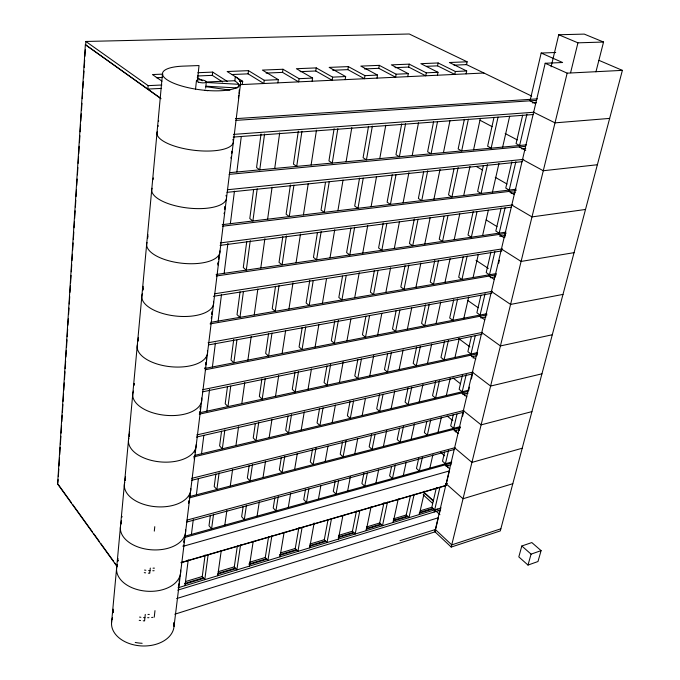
<?xml version="1.0" encoding="UTF-8"?>
<svg xmlns="http://www.w3.org/2000/svg" width="680" height="680" viewBox="0 0 680 680"><rect width="100%" height="100%" fill="white"/><g stroke="black" fill="none" stroke-linecap="round" stroke-linejoin="round"><path stroke-width="1.02" d="M117.138 566.635L57.613 484.007L85.357 44.667L160.65 98.226M58.148 479.621L57.613 484.007M58.344 476.535L58.811 469.123M59.016 465.953L59.534 457.742M59.729 454.623L60.188 447.329M60.392 444.202L60.885 436.313M61.09 433.135L61.557 425.731M61.821 421.591L62.228 415.14M62.416 412.123L62.9 404.558M63.096 401.378L63.572 393.907M63.801 390.277L64.269 382.916M64.507 379.151L64.974 371.748M65.169 368.569L65.645 361.156M65.909 356.966L66.326 350.361M66.513 347.395L66.989 339.83M67.192 336.668L67.66 329.298M67.915 325.168L68.323 318.818M68.587 314.585L69.003 308.057M69.258 304.002L69.725 296.591M69.997 292.357L70.406 285.88M70.601 282.829L71.069 275.417M71.298 271.787L71.748 264.571M72.003 260.601L72.403 254.252M72.666 250.147L73.117 242.93M73.347 239.428L73.814 232.016M74.078 227.783L74.477 221.433M74.672 218.407L75.148 210.851M75.395 207L75.82 200.269M76.049 196.622L76.491 189.593M76.755 185.444L77.163 179.027M77.427 174.862L77.894 167.526M78.157 163.336L78.566 156.868M78.769 153.689L79.237 146.285M79.458 142.69L79.909 135.694M80.155 131.784L80.572 125.111M80.818 121.227L81.285 113.832M81.515 110.287L81.957 103.275M82.246 98.651L82.654 92.293M82.909 88.196L83.317 81.71M83.564 77.792L83.989 71.128M84.227 67.388L84.685 60.103M84.923 56.304L85.349 49.7M85.603 45.577L85.867 41.463L409.267 34L467.135 61.795L466.548 64.617L454.036 65.153M85.867 41.463L148.121 85.638L147.823 89.063L161.577 88.409M111.545 622.761L162.486 73.772M129.319 434.971L129.582 432.14M138.108 340.442L138.388 337.374M147.696 237.184L147.934 234.685M113.194 610.342L112.973 612.731A31.152 21.174 2.9 0 1 113.177 609.161M121.388 522.274L121.227 524.016A32.427 19.975 4.1 0 1 121.406 520.65M125.298 480.225L125.469 478.406A33.09 19.287 4.6 0 1 125.434 476.773M129.531 434.664L129.362 436.552A33.694 18.623 5 0 1 129.514 433.415M142.995 289.969L143.14 288.371A35.845 15.963 6.1 0 1 143.131 286.339M195.543 89.122L196.435 80.741M197.481 80.197L199.036 65.552L182.571 66.156A39.346 11.415 7.4 0 0 167.263 79.917A39.346 11.415 7.4 0 0 220.014 90.772A39.346 11.415 7.4 0 0 236.071 77.163L235.323 76.687L234.821 80.835M145.273 614.397L144.577 620.891A31.339 21.012 3.1 0 1 143.225 620.806M150.297 568.089L149.736 573.24A32.02 20.383 3.7 0 1 148.359 573.146M154.3 531.123L154.776 526.668M205.641 88.145L206.329 81.872M222.581 81.948L212.321 75.353L212.687 72.105L197.888 72.709M154.249 617.159L154.981 610.649M238.365 87.074L238.705 84.303A38.896 11.399 7.3 0 0 234.608 80.733L205.453 82.016M178.534 587.027L178.933 583.78A31.611 20.757 3.3 0 1 178.534 585.497M179.146 582.106L179.444 579.666M183.965 542.657L184.382 539.24A32.24 20.162 3.9 0 1 184.008 541.781M189.414 498.1L189.635 496.323A32.886 19.499 4.4 0 0 189.788 494.7M194.531 456.314L194.31 458.159A33.447 18.895 4.8 0 1 194.148 458.94M200.311 409.113L200.549 407.192A34.195 18.046 5.3 0 0 200.643 406.436M205.725 364.897L205.964 362.907M211.981 313.795L212.237 311.712M217.949 265.038L218.246 262.599M225.088 206.652L224.782 209.202A37.102 14.187 6.7 0 0 224.714 206.814M231.821 151.674L231.608 153.451A37.927 12.946 7 0 0 231.506 151.257M238.4 97.954L238.739 95.183M238.96 93.322L239.19 91.468A38.845 11.492 7.3 0 0 239.19 90.015M174.004 626.501L240.584 83.198M242.284 84.558L242.692 81.285L227.128 71.519L248.489 70.652L264.265 80.291L278.307 79.645L277.865 82.858M264.265 80.291L263.84 83.521L248.098 73.848L248.489 70.652M184.994 585.675L188.249 559.742M191.42 534.412L193.273 519.664M196.384 494.81L198.432 478.465M201.526 453.756L203.847 435.276M206.864 411.171L209.584 389.478M212.406 366.971L215.407 343.017M218.161 321.062L221.459 294.772M224.145 273.334L227.902 243.329M230.367 223.686L234.439 191.165M236.844 171.989L241.264 136.697M208.089 554.965L204.773 579.674L202.257 576.512L205.122 554.931M210.392 515.287L209.006 525.725L211.599 528.802L213.562 514.165M215.874 473.969L214.208 486.506L216.869 489.515L219.113 472.77M221.552 431.205L219.606 445.876L222.326 448.808L224.868 429.904M227.502 386.393L225.199 403.758L227.987 406.606L230.732 386.129M233.733 339.473L231.004 360.06L233.861 362.805L236.912 340.119M240.057 291.839L237.023 314.687L239.963 317.339L243.457 291.312M246.772 241.315L243.287 267.554L246.304 270.096L250.257 240.626M253.64 189.584L249.79 218.552L252.892 220.966L257.21 188.81M261.026 133.977L256.564 167.56L259.751 169.847L264.554 134.054M282.99 69.258L299.081 78.684L298.622 81.864L282.557 72.386L282.99 69.258L262.403 70.091L278.307 79.645M217.736 575.739L221.263 550.537M224.816 525.121L226.856 510.569M230.282 486.047L232.611 469.396M235.943 445.57L238.578 426.776M241.816 403.614L244.749 382.627M247.902 360.085L251.2 336.515M254.226 314.908L257.839 289.051M260.788 267.979L264.885 238.714M267.614 219.19L272.085 187.263M274.72 168.444L279.684 132.923M240.567 544.927L236.852 569.933L234.285 566.856L237.346 546.048M243.168 506.413L241.655 516.707L244.307 519.698L246.449 505.265M249.16 465.647L247.341 478.006L250.061 480.938L252.509 464.423M255.357 423.478L253.232 437.945L256.012 440.802L258.774 422.17M261.927 378.794L259.335 396.431L262.183 399.202L265.268 378.411M268.575 333.565L265.659 353.396L268.583 356.074L271.991 333.064M275.519 286.272L272.221 308.745L275.221 311.321L279.012 285.727M282.82 236.598L279.029 262.387L282.115 264.86L286.407 235.9M290.402 185.002L286.11 214.225L289.272 216.58L293.93 185.19M298.308 131.197L293.462 164.152L296.718 166.379L301.928 131.257M312.137 81.218L312.604 78.064L296.395 68.714L316.251 67.906L332.622 77.146L345.661 76.542L345.159 79.636M332.622 77.146L332.137 80.266L315.784 70.984L316.251 67.906M249.39 566.125L253.224 541.246M257.082 516.145L259.293 501.789M263.015 477.589L265.54 461.167M269.152 437.673L272.008 419.144M275.519 396.321L278.698 375.649M282.115 353.447L285.634 330.582M288.957 308.983L292.986 282.803M296.055 262.82L300.483 234.056M303.433 214.871L308.227 183.71M311.108 165.028L316.464 130.178M271.889 535.814L267.886 560.515L265.268 557.515L268.566 536.962M274.856 497.828L273.224 507.986L275.918 510.91L278.231 496.655M281.308 457.606L279.352 469.804L282.115 472.651L284.758 456.365M287.988 416.024L285.694 430.287L288.532 433.067L291.507 414.698M295.052 371.986L292.264 389.368L295.171 392.062L298.486 371.577M302.209 327.445L299.072 346.97L302.048 349.579L305.719 326.927M309.782 280.253L306.127 303.008L309.188 305.524L313.216 280.644M317.466 232.373L313.446 257.405L316.591 259.82L321.164 231.582M325.49 182.385L321.045 210.069L324.275 212.364L329.273 181.526M334.109 128.707L328.942 160.88L332.265 163.047L337.824 128.707M348.33 66.606L364.964 75.65L364.446 78.718L347.846 69.632L348.33 66.606L329.179 67.388L345.661 76.542M280.015 556.835L284.129 532.253M288.277 507.467L290.649 493.298M294.635 469.421L297.271 453.704M301.223 430.041L304.274 411.782M308.04 389.274L311.449 368.917M315.103 347.046L318.869 324.53M322.43 303.272L326.561 278.545M330.021 257.856L334.713 229.806M337.909 210.715L343.026 180.098M346.094 161.755L351.798 127.661M302.115 527.417L297.925 551.395L295.256 548.471L298.877 527.654M305.55 489.166L303.748 499.554L306.493 502.401L308.865 488.877M312.451 449.421L310.293 461.864L313.106 464.644L316.013 448.018M319.583 408.357L317.058 422.883L319.94 425.595L323.034 407.923M326.952 365.908L324.062 382.543L327.012 385.169L330.659 364.335M334.755 320.943L331.313 340.765L334.339 343.315L338.368 320.305M342.533 276.106L338.827 297.483L341.929 299.94L346.222 275.451M350.888 227.987L346.613 252.611L349.8 254.966L354.662 227.197M359.55 178.1L354.697 206.057L357.969 208.301L363.239 178.194M368.534 126.327L363.086 157.726L366.452 159.843L372.351 126.123M377.009 78.123L377.536 75.072L360.817 66.105L379.304 65.356L396.159 74.213L408.298 73.661L407.745 76.653M396.159 74.213L395.615 77.231L378.786 68.323L379.304 65.356M309.663 547.833L314.151 522.937M318.444 499.077L320.866 485.622M325.21 461.516L328.006 446.012M332.205 422.671L335.376 405.101M339.447 382.483L343.179 361.769M346.945 340.867L350.872 319.048M354.705 297.764L359.219 272.688M362.754 253.071L367.719 225.488M371.101 206.712L376.49 176.817M379.772 158.593L385.773 125.256M409.216 64.141L426.275 72.828L425.705 75.794L408.68 67.065L409.216 64.141L391.357 64.864L408.298 73.661M331.449 518.883L327.003 542.572L324.3 539.716L327.938 520.183M335.197 481.142L333.293 491.394L336.082 494.173L338.589 480.819M342.499 441.906L340.221 454.189L343.069 456.9L346.146 440.495M350.038 401.404L347.378 415.726L350.302 418.37L353.566 400.945M357.825 359.558L354.781 375.947L357.774 378.513L361.437 359.006M365.882 316.285L362.44 334.781L365.508 337.263L369.572 315.639M374.408 270.47L370.37 292.153L373.524 294.55L377.986 270.75M383.231 223.057L378.59 247.987L381.828 250.282L386.903 223.21M392.224 174.718L387.115 202.198L390.439 204.382L395.99 174.794M401.693 123.845L395.955 154.691L399.373 156.757L405.56 123.769M338.376 539.112L342.916 515.542M347.65 490.96L350.404 476.646M354.781 453.875L357.731 438.575M362.159 415.548L365.491 398.216M369.784 375.912L373.719 355.504M377.68 334.909L381.82 313.403M385.849 292.442L390.6 267.767M394.315 248.455L399.491 221.561M403.096 202.861L408.909 172.626M412.199 155.558L418.498 122.799M438.124 62.968L455.362 71.493L454.775 74.409L437.563 65.841L438.124 62.968L420.861 63.665L437.996 72.292L437.418 75.234M359.848 510.62L355.181 534.021L352.435 531.233L356.464 510.918M363.902 473.373L361.896 483.497L364.726 486.208L367.353 473.025M371.577 434.639L369.172 446.76L372.07 449.412L375.096 434.231M379.491 394.68L376.695 408.808L379.661 411.392L383.087 394.196M387.668 353.413L384.472 369.58L387.506 372.079L391.34 352.852M396.117 310.777L392.504 329.001L395.624 331.423L399.874 310.114M405.059 265.659L400.826 287.011L404.022 289.349L408.901 264.894M414.307 218.994L409.445 243.525L412.717 245.769L418.038 219.13M423.674 171.708L418.37 198.475L421.736 200.608L427.712 170.68M433.594 121.652L427.626 151.768L431.086 153.782L437.529 121.516M366.205 530.672L371.084 506.77M375.921 483.089L378.607 469.973M383.409 446.479L386.699 430.372M391.136 408.654L394.749 390.975M399.118 369.572L403.155 349.809M407.379 329.146L411.706 307.964M415.93 287.317L420.894 263.015M424.779 244.001L430.185 217.532M433.942 199.138L440.019 169.413M443.445 152.626L449.99 120.581M466.098 73.865L466.692 70.966L449.387 62.509L467.135 61.795M387.498 502.002L382.491 525.725L379.712 523.005L384.038 502.401M391.561 466.514L389.606 475.847L392.462 478.49L395.318 464.984M399.594 428.213L397.214 439.569L400.137 442.153L403.418 426.64M408.094 387.694L405.067 402.109L408.068 404.634L411.774 387.09M416.636 346.953L413.185 363.418L416.253 365.857L420.393 346.273M425.459 304.878L421.575 323.408L424.719 325.779L429.301 304.104M434.8 260.355L430.253 282.038L433.483 284.317L438.506 260.525M444.014 216.418L439.229 239.224L442.544 241.408L448.026 215.432M454.053 168.555L448.528 194.888L451.928 196.97L458.15 167.535M464.372 119.348L458.159 148.945L461.66 150.918L468.358 119.204M393.176 522.486L398.276 498.865M403.317 475.473L406.215 462.035M411.12 439.314L414.451 423.887M419.177 401.99L422.934 384.54M427.49 363.426L431.698 343.952M436.092 323.57L440.742 302.03M444.983 282.353L450.083 258.706M454.189 239.708L459.756 213.894M463.709 195.551L469.982 166.481M473.577 149.804L480.377 118.303M414.188 494.241L408.969 517.692L406.173 515.032L410.44 495.686M418.727 458.184L416.457 468.427L419.348 471.01L422.314 457.674M426.853 421.396L424.371 432.599L427.329 435.124L430.738 419.815M435.685 381.403L432.539 395.632L435.565 398.089L439.416 380.783M444.558 341.216L440.971 357.45L444.074 359.839L448.375 340.519M453.721 299.736L449.684 318.002L452.863 320.314L457.614 298.962M463.182 256.896L458.694 277.236L461.95 279.463L467.16 256.02M473.187 211.59L468.002 235.059L471.35 237.192L477.037 211.633M483.31 165.784L477.64 191.42L481.075 193.452L487.475 164.67M494.012 117.325L487.628 146.226L491.156 148.155L498.058 117.113M419.339 514.539L424.635 491.198M429.87 468.087L432.879 454.818M437.971 432.378L441.422 417.146M446.327 395.53L450.228 378.318M454.954 357.484L459.306 338.274M463.862 318.18L468.681 296.947M473.076 277.559L478.354 254.26M482.596 235.552L488.359 210.145M492.456 192.083L498.942 163.489M502.664 147.076L509.651 116.246M420.35 510.756L431.834 507.288L436.381 487.662M444.61 452.132L442.502 461.236L445.417 463.76M453.262 414.783L450.695 425.85L453.679 428.315M462.4 375.309L459.153 389.351L462.204 391.756M471.35 336.668L467.874 351.679L471.01 354.008M480.956 295.197L476.884 312.774L480.097 315.036M490.986 251.898L486.2 272.587L489.481 274.762M501.168 207.927L495.822 231.038L499.188 233.129M511.844 161.831L505.767 188.071L509.235 190.06M522.656 115.175L516.069 143.599L519.622 145.486M434.171 512.014L439.9 487.415M448.494 450.585L445.162 464.865L449.905 468.979M456.977 414.205L453.415 429.462L458.269 433.475M466.208 374.587L461.933 392.929L466.905 396.848M475.26 335.758L470.721 355.224L475.821 359.031M485.095 293.599L479.8 316.293L484.789 319.804M494.87 251.668L489.183 276.063L494.292 279.454M505.087 207.842L498.882 234.473L504.127 237.728M515.84 161.738L508.912 191.454L514.292 194.556M526.932 114.138L519.29 146.922L525.742 150.365M555.73 52.496L541.178 53.04L530.043 100.819L535.721 103.59M447.5 467.662L447.975 465.63M455.846 432.072L456.254 430.329M464.372 395.709L464.788 393.916M473.169 358.181L473.603 356.328M541.178 53.04L562.606 62.509L545.182 63.274L434.851 531.692L451.214 547.06L500.285 530.935L622.387 70.371L599.029 60.384M459.204 430.635L459.935 427.533M462.613 416.16L463.344 413.066M468.707 390.328L469.455 387.149M471.393 378.955L472.362 374.825M498.661 263.304L499.383 260.21M504.772 237.362L505.504 234.26M551.115 66.776L558.739 34.757L584.248 34.102L603.551 42.032L595.943 71.825M451.214 547.06L567.163 73.151L622.387 70.371M570.596 72.709L577.949 42.831L603.551 42.032M521.823 545.989L518.814 556.886L527.994 565.071L537.982 561.527L541.093 550.63L531.819 542.563L521.823 545.989L531.08 554.132L541.093 550.63M527.994 565.071L531.08 554.132M500.846 528.81L451.75 544.884L435.362 529.533L399.993 540.685M174.803 614.218L435.013 531.854L438.337 517.752L176.698 598.553M178.024 587.792L441.167 507.917M177.744 590.146L440.674 510.034M185.478 581.57L202.257 576.512M218.212 571.702L234.285 566.856M249.722 562.198L265.268 557.515M280.364 552.959L295.256 548.471M309.876 544.068L324.3 539.716M338.623 535.398L352.435 531.233M366.503 526.991L379.712 523.005M393.354 518.891L406.173 515.032M512.796 483.71L463.037 498.746L446.131 483.794M184.535 583.491L203.303 577.821M218.263 573.291L235.348 568.131M248.846 564.043L266.356 558.756M279.463 554.787L296.361 549.678M310.021 545.547L325.423 540.898M338.759 536.86L353.575 532.38M366.503 528.471L380.859 524.135M393.516 520.302L407.328 516.129M419.602 512.414L433.007 508.368M184.96 584.043L203.728 578.357M217.685 574.133L235.79 568.659M249.288 564.57L266.806 559.266M279.922 555.296L296.82 550.179M309.519 546.337L325.881 541.382M338.24 537.642L354.042 532.856M366.019 529.236L381.335 524.594M393.006 521.067L407.804 516.587M419.135 513.162L433.491 508.81M181.203 562.479L446.071 485.384M181.033 562.76L445.91 485.631L449.369 470.934L183.022 546.329M445.451 483.99L447.491 483.404M522.206 448.239L471.929 462.4L454.614 447.788M184.577 536.316L451.809 461.983M184.841 537.438L451.29 463.156M445.935 466.2L451.163 464.738M186.737 522.053L454.648 449.412M186.975 520.098L455.056 447.669M531.913 411.621L481.117 424.864L463.369 410.618M189.219 496.663L460.147 426.649M189.244 497.896L460.428 427.644M454.197 430.865L459.476 429.497M191.539 480.352L463.454 412.284M191.785 478.329L463.879 410.49M462.731 394.409L468.044 393.133M194.471 455.438L468.741 390.201M193.656 456.926L468.002 391.484M541.935 373.822L490.612 386.061L472.413 372.215M196.427 437.07L472.591 373.932M196.681 434.962L473.025 372.07M471.716 356.745L476.892 355.615L477.606 352.58L199.691 412.726M199.274 414.162L476.858 353.898M552.288 334.764L500.429 345.933L481.763 332.52M202.546 391.85L482.035 334.296M202.81 389.657L482.486 332.375M480.624 317.925L486.03 316.872M204.629 368.483L486.769 313.743M205.088 369.793L487.033 314.882M562.989 294.398L510.587 304.419L491.427 291.474M208.887 344.853L491.793 293.31M208.114 342.762L492.252 291.329M210.06 323.901L496.485 274.805M490.246 277.746L495.465 276.845M210.817 322.311L496.23 273.606M574.056 252.654L521.101 261.435L501.432 249.007M214.582 293.786L502.41 248.854M213.367 296.301L501.883 250.911M499.723 236.292L505.223 235.475M216.112 274.507L506.005 232.126M216.291 276.003L506.048 233.418M585.505 209.465L531.998 216.903L511.793 205.037M220.065 245.386L511.317 207.162M220.362 242.913L512.865 204.893M511.088 193.205L515.304 192.686M222.199 224.672L516.12 189.227M222.581 226.21L516.154 190.57M597.363 164.738L543.286 170.739L522.52 159.477M227.018 192.338L522.172 161.67M227.332 189.762L523.744 159.35M521.526 148.818L525.742 148.41M229.559 172.678L526.592 144.831M229.109 174.377L525.572 146.336M609.645 118.405L555.008 122.859L533.647 112.259M233.198 137.088L533.417 114.52M233.52 134.394L533.953 112.234M532.321 102.859L536.554 102.57M235.9 120.369L536.384 100.394M235.518 118.66L537.429 98.864M240.201 84.651L483.922 73.015M148.121 85.638L161.891 85M239.564 81.43L242.692 81.285M299.081 78.684L312.604 78.064M364.964 75.65L377.536 75.072M426.275 72.828L437.996 72.292M455.362 71.493L466.692 70.966M156.315 77.724L162.596 77.452M197.54 75.981L212.321 75.353M231.829 74.528L248.098 73.848M266.101 73.083L282.557 72.386M300.126 71.647L315.784 70.984M332.732 70.269L347.846 69.632M364.421 68.935L378.786 68.323M395.029 67.643L408.68 67.065M426.402 66.317L437.563 65.841M162.911 74.128L152.422 74.553L161.976 81.158M206.074 86.224L237.209 87.941M205.445 82.433L238.705 84.303M206.066 86.683L229.874 90.126M204.62 90.261L207.723 90.703M558.739 34.757L577.949 42.831M545.182 63.274L567.163 73.151M465.953 64.328L531.709 96.101M480.046 120.275L492.15 126.658M505.18 133.535L517.284 139.927M476.204 166.421L482.554 170.051M495.252 177.31L507.05 184.042M486.192 219.954L496.995 226.593M212.687 72.105L227.248 81.404M476.008 260.329L488.317 268.413M197.243 77.444L202.308 80.767M467.891 300.551L478.185 307.743M85.357 44.667L161.007 98.728M458.838 338.7L469.931 346.902M452.897 377.842L460.402 383.699M447.108 415.964L452.812 420.639M440.657 452.404L444.644 455.821M424.005 492.277L433.364 500.812M424.005 492.524L433.423 501.1M423.181 494.776L432.505 503.31M437.189 509.125L440.19 511.87M431.834 507.288L439.909 514.709M58.497 484.806L71.519 502.877M72.76 504.594L92.599 532.134M93.84 533.851L99.424 541.603M100.666 543.32L113.688 561.391M114.928 563.108L117.41 566.55M173.808 622.463A31.289 21.53 2.7 0 1 143.131 645.991A31.289 21.53 2.7 0 1 111.69 621.409M111.962 620.075A31.289 21.53 2.7 0 1 112.344 618.758M180.566 570.129A32.079 20.825 3.5 0 1 146.064 591.158A32.079 20.825 3.5 0 1 117.376 564.655M152.949 617.346A31.382 20.97 3.1 0 1 151.631 617.491M148.963 617.669A31.382 20.97 3.1 0 1 147.619 617.703M144.925 617.652A31.382 20.97 3.1 0 1 143.573 617.567M140.896 617.279A31.382 20.97 3.1 0 1 139.57 617.083M112.88 612.332A31.11 21.216 2.8 0 1 113.314 610.581M149.319 614.423A31.424 20.927 3.2 0 1 147.976 614.448M140.556 620.525A31.339 21.012 3.1 0 1 139.23 620.33M179.503 577.932A31.662 20.715 3.4 0 1 179.325 580.533M232.84 139.434A38.471 12.826 7 0 1 195.84 150.476A38.471 12.826 7 0 1 157.327 131.589M158.533 121.337A38.25 12.444 7.1 0 1 158.712 120.828M158.057 126.548A38.199 12.529 7.1 0 1 158.083 125.485M238.603 95.65A38.785 11.577 7.3 0 1 238.4 96.118M226.006 195.356A37.63 14.101 6.7 0 1 189.584 208.191A37.63 14.101 6.7 0 1 152.065 188.241M153.051 179.656A37.408 13.736 6.8 0 1 153.399 177.947M231.175 156.987A37.876 13.03 7 0 1 230.826 158.049M219.912 250.877A36.831 15.257 6.4 0 1 181.322 263.168A36.831 15.257 6.4 0 1 147.024 242.488M147.654 238.45A36.567 14.968 6.4 0 1 147.815 236.564M224.366 212.594A37.052 14.263 6.6 0 1 224.009 213.749M213.46 301.325A36.066 16.303 6 0 1 175.635 316.03A36.066 16.303 6 0 1 142.596 293.488M218.331 261.962A36.32 15.309 6.3 0 1 217.88 263.849M142.774 290.207A35.802 16.023 6.1 0 1 143.14 288.209M218.603 256.776A36.363 15.249 6.3 0 1 218.645 259.344M207.425 350.659A35.326 17.255 5.7 0 1 171.292 366.784A35.326 17.255 5.7 0 1 137.564 344.326M212.066 311.738A35.564 16.329 6 0 1 211.828 314.466M138.108 341.156A35.071 16.974 5.7 0 1 138.295 339.023M211.599 316.905A35.521 16.396 6 0 1 211.225 318.249M201.629 398.038A34.629 18.122 5.3 0 1 164.968 415.25A34.629 18.122 5.3 0 1 133.518 391.094M134.343 385.033A34.45 17.739 5.4 0 1 134.224 384.268M133.96 384.965A34.408 17.79 5.4 0 1 134.274 383.495M206.066 362.185A34.842 17.255 5.6 0 1 205.589 364.319M205.224 367.31A34.799 17.314 5.6 0 1 204.944 368.007M206.346 357.025A34.884 17.204 5.6 0 1 206.329 359.907M196.155 444.762A33.949 18.904 4.9 0 1 159.962 461.873A33.949 18.904 4.9 0 1 128.851 438.175M199.818 411.553A34.153 18.096 5.2 0 1 199.537 412.284M200.234 407.039A34.153 18.096 5.2 0 1 200.294 409.317M199.844 412.938A34.111 18.148 5.2 0 1 199.682 413.686M190.791 488.606A33.303 19.61 4.5 0 1 155.15 506.668A33.303 19.61 4.5 0 1 124.746 482.4M125.171 480.31A33.048 19.329 4.5 0 1 125.383 477.879M194.48 456.178A33.49 18.853 4.8 0 1 194.259 456.943M195.118 450.271A33.532 18.81 4.9 0 1 194.981 452.625M185.538 529.524A32.674 20.247 4 0 1 152.566 549.873A32.674 20.247 4 0 1 120.521 526.201M121.839 517.216A32.47 19.932 4.1 0 1 122.085 516.4M188.921 500.599A32.852 19.541 4.4 0 1 188.641 501.389M189.388 495.72A32.852 19.541 4.4 0 1 189.414 498.177M188.981 501.644A32.81 19.584 4.4 0 1 188.598 503.26M117.946 561.119A31.909 20.485 3.6 0 1 117.853 560.252M117.597 561.042A31.875 20.519 3.6 0 1 118.006 558.476M154.139 570.715A32.053 20.34 3.8 0 1 152.77 570.741M150.017 570.664A32.053 20.34 3.8 0 1 148.639 570.571M145.903 570.274A32.053 20.34 3.8 0 1 144.543 570.069M117.768 560.991A31.833 20.553 3.6 0 1 118.014 560.15M154.419 568.14A32.087 20.306 3.8 0 1 153.051 568.165M145.622 572.849A32.02 20.383 3.7 0 1 144.27 572.645M183.472 545.173A32.198 20.196 3.9 0 1 183.192 545.998M184.645 535.865A32.274 20.128 3.9 0 1 184.594 537.548M174.037 623.568A31.017 21.293 2.7 0 1 173.868 625.124M142.145 643.288A31.017 21.293 2.7 0 1 135.235 642.438M112.225 619.046A31.017 21.293 2.7 0 1 112.548 617.5M198.543 82.178A4.989 1.454 7.3 0 0 206.312 82.025A4.989 1.454 7.3 0 0 199.291 79.739A4.989 1.454 7.3 0 0 198.543 82.178"/></g></svg>
